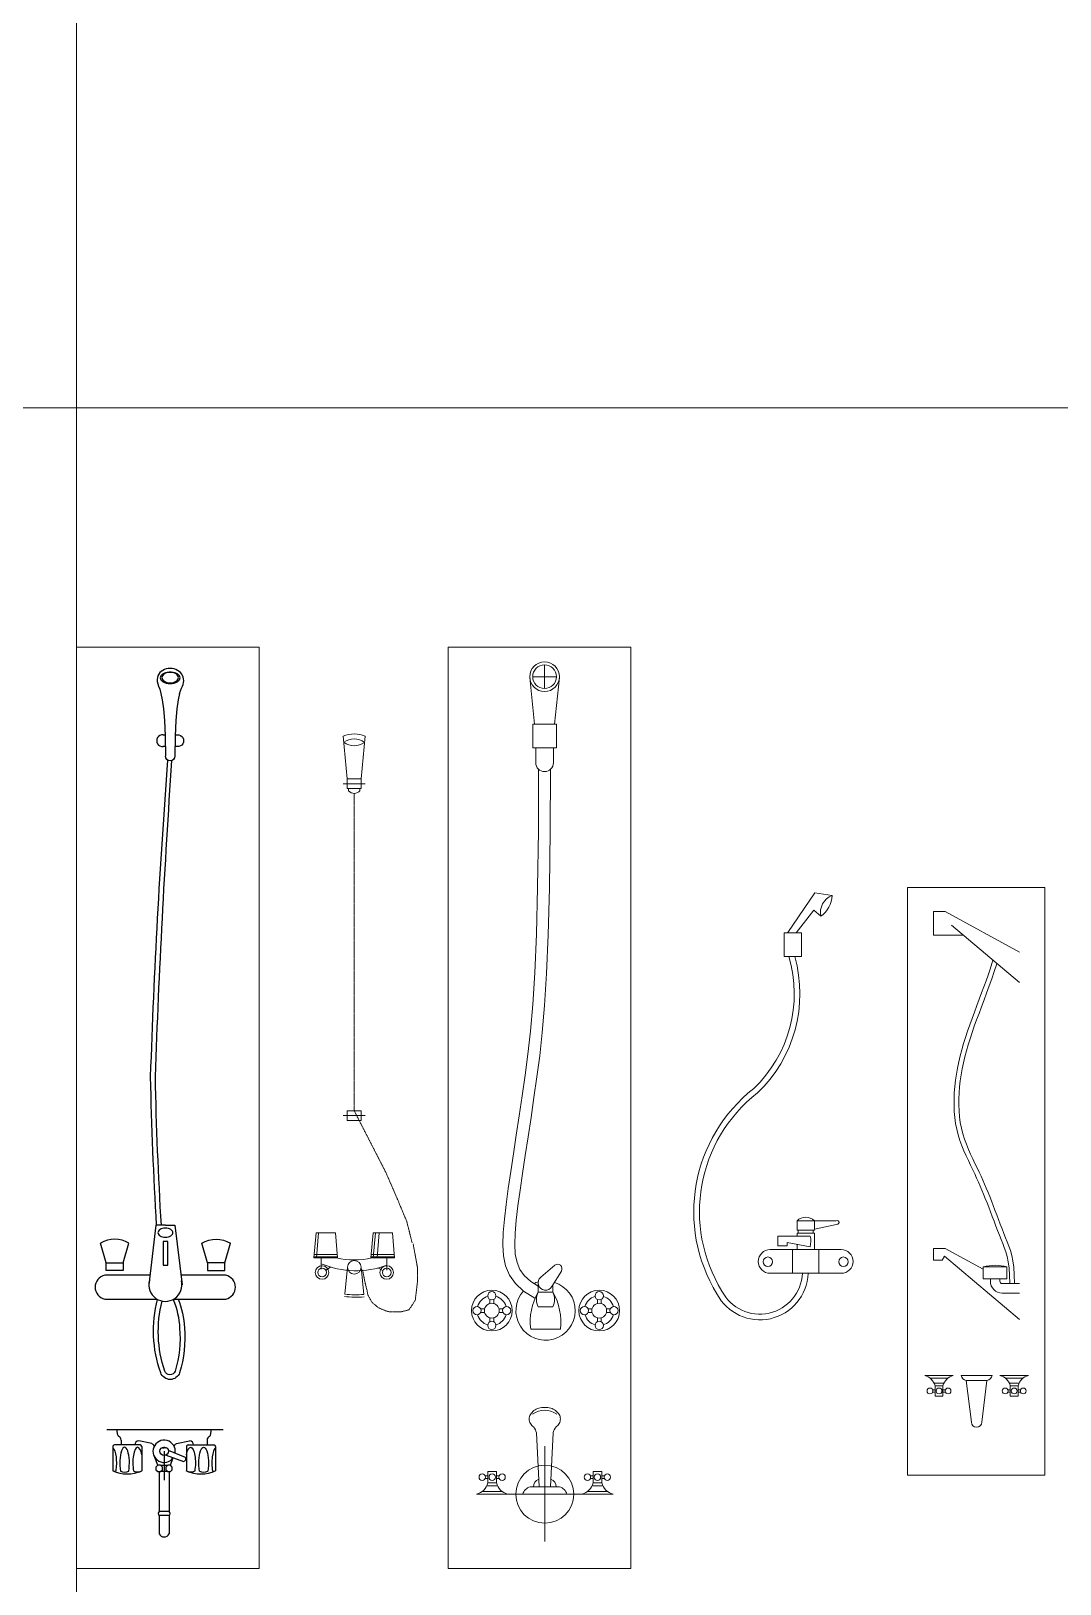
# Model space of a CAD drawing. Header units: inches. Extents: x 242965 to 445791, y 236206 to 423703.
# Drawn here: x 384075 to 386245, y 364608 to 367884 of the extents above; entities that cross this region are included whole.
import ezdxf

# ---------------------------------------------------------------- set-up
doc = ezdxf.new("R2010")
doc.units = ezdxf.units.IN
doc.header["$MEASUREMENT"] = 0
doc.linetypes.add('CENTER', pattern=[2, 1.25, -0.25, 0.25, -0.25])
for name, color, linetype, lineweight in [('2', 181, 'Continuous', 20), ('9', 251, 'Continuous', 13), ('e', 96, 'Continuous', 5)]:
    doc.layers.add(name, color=color, linetype=linetype, lineweight=lineweight)
doc.layers.add('aaaa', color=34, linetype='Continuous')

# ---------------------------------------------------------------- blocks, each defined once
blk = doc.blocks.new('md-voitam2')
for p, q in [((-181.2, 860.5), (-156.5, 860.5)), ((-181.2, 810.5), (-181.2, 860.5)), ((-156.5, 860.5), (0, 774.8)), ((0, 710.8), (-143.2, 831.7)), ((-118.1, 810.5), (-181.2, 810.5)), ((-181.2, 149.7), (-156.5, 149.7)), ((-181.2, 124.7), (-181.2, 149.7)), ((-158.1, 133.5), (-162.9, 124.7)), ((0, 0), (-158.1, 133.5)), ((-156.5, 149.7), (-76.1, 105.7)), ((-162.9, 124.7), (-181.2, 124.7)), ((-26.1, 110.5), (-76.1, 110.5)), ((-76.1, 85.5), (-76.1, 110.5)), ((-26.1, 110.5), (-26.1, 85.5)), ((-26.1, 85.5), (-76.1, 85.5)), ((-61.1, 80.5), (-61.1, 85.5)), ((-36.1, 75.5), (0, 75.5)), ((-36.1, 55.5), (0, 55.5))]:
    blk.add_line(p, q)
for points in [[(-20.3, 75.5), (-20.7, 93.3), (-21.8, 108.3), (-23.5, 121.2), (-25.8, 132.4), (-28.6, 142.2), (-31.7, 151.3), (-35, 159.9), (-38.6, 168.6), (-42.2, 177.7), (-45.9, 187.2), (-49.6, 196.9), (-53.4, 206.9), (-57.1, 216.9), (-60.9, 226.8), (-64.6, 236.6), (-68.2, 246), (-71.8, 255.1), (-75.4, 263.9), (-78.9, 272.5), (-82.5, 281), (-86.3, 289.4), (-90.1, 298), (-94.2, 306.7), (-98.4, 315.7), (-102.9, 325.1), (-107.6, 334.8), (-112.3, 344.9), (-116.9, 355.3), (-121.3, 366.2), (-125.3, 377.4), (-129, 389), (-132, 400.9), (-134.4, 413.2), (-136.1, 425.8), (-137.3, 438.7), (-137.8, 451.7), (-137.8, 464.8), (-137.3, 478), (-136.3, 491.2), (-134.8, 504.3), (-132.9, 517.2), (-130.6, 530.1), (-127.9, 542.9), (-124.8, 555.7), (-121.4, 568.6), (-117.7, 581.5), (-113.6, 594.5), (-109.2, 607.7), (-104.6, 621.1), (-99.7, 634.6), (-94.7, 648.2), (-89.6, 661.8), (-84.6, 675.2), (-79.6, 688.5), (-74.7, 701.4), (-70.1, 714.1), (-65.8, 726.3), (-61.7, 738.3), (-57.9, 750.3), (-55.7, 757.9)], [(-10.3, 75.5), (-10.7, 94), (-11.8, 109.8), (-13.7, 123.2), (-16, 134.8), (-18.9, 145), (-22.1, 154.3), (-25.5, 163.2), (-29.1, 172), (-32.8, 181.2), (-36.6, 190.8), (-40.3, 200.6), (-44.1, 210.6), (-47.8, 220.6), (-51.6, 230.6), (-55.3, 240.4), (-59, 249.8), (-62.6, 259), (-66.1, 267.8), (-69.7, 276.4), (-73.4, 284.9), (-77.1, 293.4), (-80.9, 301.9), (-85, 310.6), (-89.2, 319.6), (-93.6, 328.8), (-98.2, 338.4), (-102.8, 348.3), (-107.4, 358.6), (-111.7, 369.2), (-115.6, 380.1), (-119.2, 391.4), (-122.2, 403), (-124.5, 414.9), (-126.2, 427.2), (-127.3, 439.6), (-127.8, 452.2), (-127.8, 465), (-127.3, 477.7), (-126.3, 490.5), (-124.9, 503.3), (-123, 515.9), (-120.7, 528.4), (-118.1, 541), (-115.1, 553.5), (-111.7, 566.2), (-108, 578.9), (-104, 591.7), (-99.7, 604.8), (-95, 618.1), (-90.2, 631.6), (-85.1, 645.4), (-79.9, 659.5), (-74.5, 673.8), (-69.1, 688.3), (-63.7, 703.2), (-58.3, 718.2), (-53, 733.7), (-47.8, 750.2), (-47.6, 751)], [(-41.1, 85.5), (-41.1, 80.5)]]:
    blk.add_lwpolyline(points)
for centre, radius, start, end in [((-51.1, 25.7), 88.4, 73.5744, 106.4256), ((-36.1, 80.5), 25, 180, 270), ((-36.1, 80.5), 5, 180, 270)]:
    blk.add_arc(centre, radius, start, end)
blk = doc.blocks.new('md-voitam1')
for p, q in [((-42.4, 719.2), (14.2, 803)), ((14.2, 803), (51.1, 797.3)), ((-25.3, 718.3), (11.9, 766.2)), ((11.9, 766.2), (26.9, 753.5)), ((-14.2, 718.3), (-50.5, 718.3)), ((-50.5, 718.3), (-50.5, 668.4)), ((-14.2, 668.4), (-14.2, 718.3)), ((-50.5, 668.4), (-14.2, 668.4)), ((-23.3, 111.3), (59.2, 111.3)), ((-23.3, 91.2), (-23.3, 111.3)), ((13.3, 91.2), (13.3, 111.3)), ((13.3, 93.8), (62.7, 104)), ((-63.6, 58.7), (-63.6, 79)), ((-63.6, 79), (4.7, 79)), ((13.3, 91.2), (-23.3, 91.2)), ((13.3, 85.3), (-23.3, 85.3)), ((-23.3, 79), (-23.3, 85.3)), ((-20.6, 85.3), (-20.6, 91.2)), ((10.5, 85.3), (10.5, 91.2)), ((13.3, 50.5), (13.3, 85.3)), ((70, 50.5), (-80, 50.5)), ((-44.3, 58.7), (-63.6, 58.7)), ((-44.3, 65.4), (-44.3, 58.7)), ((4.2, 56.7), (-44.3, 65.4)), ((-33.2, 50.5), (-33.2, 0.5)), ((-23.3, 50.5), (-23.3, 61.9)), ((22.4, 50.5), (22.4, 0.5)), ((-80, 0.5), (70, 0.5))]:
    blk.add_line(p, q)
for points in [[(-40.6, 668.4, -0.281065), (-114.7, 390.1, 0.380918), (-192.2, -43, 0.766691), (0, 0)], [(-28.1, 668.4, -0.278305), (-106.9, 381, 0.381804), (-181.7, -37.1, 0.768455), (-12, 0.5)]]:
    blk.add_lwpolyline(points, format="xyb")
for centre in [(-84.7, 25), (74.6, 25)]:
    blk.add_circle(centre, 9.96)
for centre, radius, start, end in [((64.1, 761.6), 38.1, 110.574, 192.2628), ((-5.3, 799.5), 56.1, 305.0223, 357.8145), ((-5, 92.1), 26.6, 46.4414, 133.5586), ((61.3, 107.8), 4.07, 289.8245, 121.3292), ((-37.7, 68.8), 43.6, 343.8727, 13.5626), ((-80, 25.5), 25, 90, 270), ((70, 25.5), 25, 270, 90)]:
    blk.add_arc(centre, radius, start, end)
blk = doc.blocks.new('q\xadeweww')
at = {"layer": 'aaaa', "color": 0}
for p, q in [((-27, 1480.5), (-27.5, 1476.4)), ((-27.5, 1476.4), (-27.3, 1472)), ((-25.9, 1484.3), (-27, 1480.5)), ((-24.1, 1487.7), (-25.9, 1484.3)), ((-21.9, 1490.8), (-24.1, 1487.7)), ((-19.1, 1493.4), (-21.9, 1490.8)), ((-15.8, 1495.6), (-19.1, 1493.4)), ((-12.2, 1497.2), (-15.8, 1495.6)), ((-8.3, 1498.5), (-12.2, 1497.2)), ((-4.2, 1499.2), (-8.3, 1498.5)), ((0, 1499.4), (-4.2, 1499.2)), ((4.2, 1499.2), (0, 1499.4)), ((8.3, 1498.5), (4.2, 1499.2)), ((12.2, 1497.2), (8.3, 1498.5)), ((15.8, 1495.6), (12.2, 1497.2)), ((19.1, 1493.4), (15.8, 1495.6)), ((21.9, 1490.8), (19.1, 1493.4)), ((24.3, 1487.8), (21.9, 1490.8)), ((26.1, 1484.6), (24.3, 1487.8)), ((27.5, 1481.1), (26.1, 1484.6)), ((28.4, 1477.5), (27.5, 1481.1)), ((28.7, 1473.7), (28.4, 1477.5)), ((-27.3, 1472), (-26.2, 1467.4)), ((-26.2, 1467.4), (-24.5, 1462.3)), ((-24.5, 1462.3), (-22.1, 1455.8)), ((-22.1, 1455.8), (-19.5, 1446.5)), ((-19.5, 1446.5), (-16.7, 1433.2)), ((19.5, 1446.5), (16.7, 1433.2)), ((19.5, 1446.5), (24.2, 1457.7)), ((24.2, 1457.7), (26, 1462)), ((26, 1462), (27.4, 1466)), ((27.4, 1466), (28.3, 1469.9)), ((28.3, 1469.9), (28.7, 1473.7)), ((-16.7, 1433.2), (-14.2, 1414.6)), ((-14.2, 1414.6), (-12, 1389.5)), ((14.2, 1414.6), (12, 1389.5)), ((16.7, 1433.2), (14.2, 1414.6)), ((-12, 1389.5), (-10.5, 1356.6)), ((12, 1389.5), (10.5, 1356.6)), ((-10.5, 1356.6), (-10, 1314.7)), ((10.5, 1356.6), (10, 1314.7))]:
    blk.add_line(p, q, dxfattribs=at)
for points in [[(20.9, 1479.7, 0.158528), (19.5, 1483.9, 0.106467), (14.8, 1488.1, 0.071625), (8.4, 1490.6, 0.057974), (0, 1491.6, 0.057974), (-8.4, 1490.6, 0.071625), (-14.8, 1488.1, 0.106467), (-19.5, 1483.9, 0.158528), (-20.9, 1479.7, 0.158528), (-19.5, 1475.6, 0.106467), (-14.8, 1471.3, 0.071625), (-8.4, 1468.8, 0.057974), (0, 1467.8, 0.057974), (8.4, 1468.8, 0.071625), (14.8, 1471.3, 0.106467), (19.5, 1475.6, 0.158528)], [(17.4, 1480.3, 0.14582), (16.2, 1484.2, 0.107165), (12.3, 1488.1, 0.077156), (6.9, 1490.4, 0.064227), (0, 1491.3, 0.064227), (-6.9, 1490.4, 0.077156), (-12.3, 1488.1, 0.107165), (-16.2, 1484.2, 0.14582), (-17.4, 1480.3, 0.14582), (-16.2, 1476.4, 0.107165), (-12.3, 1472.5, 0.077156), (-6.9, 1470.2, 0.064227), (0, 1469.3, 0.064227), (6.9, 1470.2, 0.077156), (12.3, 1472.5, 0.107165), (16.2, 1476.4, 0.14582)], [(5.7, 309.7, 0.151716), (4.6, 313, 0.10697), (1.1, 316.4, 0.074561), (-3.7, 318.4, 0.06122), (-10, 319.2, 0.06122), (-16.3, 318.4, 0.074561), (-21.1, 316.4, 0.10697), (-24.6, 313, 0.151716), (-25.7, 309.7, 0.151716), (-24.6, 306.4, 0.10697), (-21.1, 303, 0.074561), (-16.3, 301, 0.06122), (-10, 300.3, 0.06122), (-3.7, 301, 0.074561), (1.1, 303, 0.10697), (4.6, 306.4, 0.151716)]]:
    blk.add_lwpolyline(points, format="xyb", close=True, dxfattribs=at)
for points in [[(-15, 1359.7, 1.070605), (-15, 1334.7, 1.2)], [(-15, 1359.7), (-10.7, 1359.7, -1)], [(10.7, 1359.7), (15, 1359.7, -1.060398), (15, 1334.7)], [(10, 1314.7, -1), (-10, 1314.7)], [(-5.4, 1306.3, 0.010472), (-41.9, 638.5, 0.01008), (-29.2, 325.2, 0.025341)], [(3.1, 1305.2, 0.008284), (-31.9, 638.5, 0.010096), (-19.2, 325.2, 0.020337)], [(-87, 287.7, 0.266667), (-147, 287.7, 7.140055)], [(67, 287.7, -0.266667), (127, 287.7, -7.140055)], [(-137.8, 219.7, 0.819804), (-137.8, 169.7), (-28, 169.7, 0.819804)], [(-43, 219.7), (-137.8, 219.7, 0.819804)], [(-43.9, 208.2, 1.282702), (23.9, 208.2, 0.758624)], [(8, 169.7), (117.2, 169.7, 0.819804), (117.2, 219.7), (23, 219.7, 0.819804)], [(16.8, 169.7, -0.078364), (30, 109.2, -0.094231), (20, 14.2, -0.709935), (-20, 14.2, -0.150676), (-26.5, 168.8)], [(6.4, 168.8, -0.082419), (20, 108.5, -0.094104), (10.5, 17.3, -0.672266), (-11.6, 17.5, -0.143036), (-17, 165.4, -0.156101)]]:
    blk.add_lwpolyline(points, format="xyb", dxfattribs=at)
for points in [[(-10.2, 1334.7), (-15, 1334.7)], [(15, 1334.7), (10.2, 1334.7)], [(-10, 325.2), (-30, 325.2), (-45, 199.4)], [(-10, 325.2), (10, 325.2), (25, 199.4)], [(-135, 245.7), (-147, 287.7)], [(-99, 245.7), (-87, 287.7)], [(79, 245.7), (67, 287.7)], [(115, 245.7), (127, 287.7)], [(-135, 229.7), (-135, 245.7), (-99, 245.7), (-99, 229.7)], [(-99, 229.7), (-135, 229.7)], [(115, 229.7), (115, 245.7), (79, 245.7), (79, 229.7)], [(79, 229.7), (115, 229.7)]]:
    blk.add_lwpolyline(points, dxfattribs=at)
blk.add_lwpolyline([(-5, 291.1), (-15, 291.1), (-15, 240.9), (-5, 240.9)], close=True, dxfattribs=at)
blk = doc.blocks.new('mb-voitam5')
at = {"color": 0, "linetype": 'Continuous'}
for p, q in [((-122.7, 0), (122.7, 0)), ((-99.7, -12.2), (-102, 0)), ((95.6, -12.2), (98, 0)), ((-92.6, -22.6), (-92.6, -32.9)), ((-28.2, -29.9), (-55.5, -24)), ((24.2, -29.9), (51.5, -24)), ((88.6, -22.6), (88.6, -32.9)), ((-110.5, -36.4), (-110.5, -87.8)), ((-52.6, -32.9), (-107, -32.9)), ((-49.1, -36.4), (-49.1, -87.8)), ((-15.3, -75.3), (-21.4, -59.6)), ((-2, -46.3), (-2, -107)), ((2.4, -54.1), (39.1, -67.6)), ((6.6, -43.6), (42.4, -58.9)), ((11.3, -75.3), (17.4, -59.6)), ((45, -36.4), (45, -87.8)), ((48.6, -32.9), (103, -32.9)), ((106.5, -36.4), (106.5, -87.8)), ((-15.3, -75.3), (-19.3, -79.4)), ((-19.3, -79.4), (-19.3, -85.1)), ((-19.3, -85.1), (-15.3, -89.1)), ((-9.6, -75.3), (-15.3, -75.3)), ((-15.3, -89.1), (-9.6, -89.1)), ((-12.5, -89.1), (-12.5, -173.3)), ((-9.6, -75.3), (5.6, -75.3)), ((-5.6, -79.4), (-9.6, -75.3)), ((-9.6, -89.1), (-5.6, -85.1)), ((5.6, -89.1), (-9.6, -89.1)), ((-5.6, -85.1), (-5.6, -79.4)), ((5.6, -75.3), (1.6, -79.4)), ((1.6, -79.4), (1.6, -85.1)), ((1.6, -85.1), (5.6, -89.1)), ((11.3, -75.3), (5.6, -75.3)), ((5.6, -89.1), (11.3, -89.1)), ((8.4, -89.1), (8.4, -173.3)), ((15.3, -79.4), (11.3, -75.3)), ((11.3, -89.1), (15.3, -85.1)), ((15.3, -85.1), (15.3, -79.4)), ((8.4, -173.3), (-12.5, -173.3)), ((8.4, -181.9), (-12.5, -181.9)), ((-12.5, -181.9), (-12.5, -220.4)), ((8.4, -181.9), (8.4, -220.4))]:
    blk.add_line(p, q, dxfattribs=at)
blk.add_circle((-2, -46.3), 8.98, dxfattribs=at)
for centre, radius, start, end in [((-96.2, -11.6), 3.51, 190.9342, 244.0927), ((-101.8, -23), 9.19, 2.5704, 64.0927), ((-55, -33), 9.02, 93.3689, 179.6356), ((-36.9, -44.4), 16.9, 33.136, 59.1863), ((-2, -46.3), 23.5, 351.179, 325.5025), ((32.9, -44.4), 16.9, 120.8137, 146.864), ((51, -33), 9.02, 0.3644, 86.6311), ((97.8, -23), 9.19, 115.9073, 177.4296), ((92.2, -11.6), 3.51, 295.9073, 349.0658), ((-107, -36.4), 3.51, 90, 180), ((-52.6, -36.4), 3.51, 0, 90), ((38.7, -62.5), 5.13, 274.9908, 44.6088), ((48.6, -36.4), 3.51, 90, 180), ((103, -36.4), 3.51, 0, 90), ((-107.4, -78.5), 9.79, 251.3249, 288.6751), ((-79.8, -16), 78.1, 246.834, 293.166), ((-85.4, -73), 17.2, 239.5437, 300.4563), ((-57.8, -69.9), 19.9, 244.1068, 295.8932), ((75.8, -16), 78.1, 246.834, 293.166), ((53.8, -69.9), 19.9, 244.1068, 295.8932), ((81.3, -73), 17.2, 239.5437, 300.4563), ((103.4, -78.5), 9.79, 251.3249, 288.6751), ((-9.2, -177.6), 5.39, 127.2582, 232.7418), ((5.2, -177.6), 5.39, 307.2582, 52.7418), ((-2, -215.1), 11.7, 206.8707, 333.1293)]:
    blk.add_arc(centre, radius, start, end, dxfattribs=at)
at = {"color": 0, "linetype": 'Continuous', "extrusion": (0, 0, -1)}
for centre, start_param, end_param in [((-112.9, -70.7), 0.240539, 2.117435), ((53.8, -70.7), 5.256148, 8.40062), ((81.3, -70.7), 4.16575, 8.40062), ((53.8, -70.7), 10.448935, 10.451815)]:
    blk.add_ellipse(centre, major_axis=(0, 33), ratio=0.308277, start_param=start_param, end_param=end_param, dxfattribs=at)
at = {"color": 0, "linetype": 'Continuous'}
for centre, start_param, end_param in [((-85.4, -70.7), 4.16575, 8.40062), ((-57.8, -70.7), 5.256148, 8.40062), ((108.9, -70.7), 0.240539, 2.117435), ((-57.8, -70.7), 10.448935, 10.451815)]:
    blk.add_ellipse(centre, major_axis=(0, 33), ratio=0.308277, start_param=start_param, end_param=end_param, dxfattribs=at)
at = {"linetype": 'Continuous'}
blk.add_open_spline([(1.3, -38.7), (0.6, -39.2), (-0.6, -40.2), (0.7, -36.8), (-0.7, -40), (0.1, -36.9), (-2.1, -40.4), (-0.8, -37.3), (-0.3, -39.7), (-3.2, -39.5), (-1.7, -37.9), (-0.4, -38.5), (-3.7, -39.1), (-1.6, -37.7), (-2.9, -39.1), (-2.7, -37.3), (-3.6, -40.5), (-4.5, -36.9), (-1.9, -39.9), (-4.4, -39.4), (-5.6, -39.6)], degree=3, knots=[0, 0, 0, 0, 568.134721, 1123.169269, 1616.378313, 2016.53444, 2635.629623, 3118.672723, 3514.287506, 4143.124786, 4716.379127, 4837.224026, 5505.115343, 5774.448331, 6099.929439, 6319.034324, 6852.912874, 7381.452338, 7952.504332, 8849.986212, 8849.986212, 8849.986212, 8849.986212], dxfattribs=at)
blk = doc.blocks.new('mb-voitam6')
for p, q in [((-12, 15.6), (-17.7, 129.5)), ((0, 101.6), (0, -99.7)), ((17.7, 129.5), (12, 15.6)), ((-120, 39), (-126, 39)), ((-120, 33), (-126, 33)), ((-120, 24), (-120, 48)), ((-120, 48), (-102, 48)), ((-102, 48), (-102, 24)), ((-102, 39), (-96, 39)), ((-102, 33), (-96, 33)), ((102, 39), (96, 39)), ((102, 33), (96, 33)), ((102, 24), (102, 48)), ((102, 48), (120, 48)), ((120, 48), (120, 24)), ((120, 39), (126, 39)), ((120, 33), (126, 33)), ((-144, 0), (-78, 0)), ((-132.2, 6), (-89.8, 6)), ((-99.5, 18), (-122.3, 18)), ((-102, 24), (-120, 24)), ((82.7, 0), (-82.7, 0)), ((-46.8, 0), (46.8, 0)), ((-31.2, 15.6), (31.2, 15.6)), ((78, 0), (144, 0)), ((89.8, 6), (132.2, 6)), ((122.5, 18), (99.7, 18)), ((120, 24), (102, 24))]:
    blk.add_line(p, q)
for centre, radius in [((-132, 36), 6.71), ((-111, 36), 6.71), ((-90, 36), 6.71), ((0, 0), 61.1), ((90, 36), 6.71), ((111, 36), 6.71), ((132, 36), 6.71)]:
    blk.add_circle(centre, radius)
for centre, radius, start, end in [((-14, 158.8), 18.8, 150.152, 180), ((-7.3, 154.9), 26.5, 125.8238, 150.152), ((-0.3, 133.4), 43.6, 54.4734, 125.5266), ((-2.9, 148.9), 34, 106.6468, 125.8238), ((0, 139.3), 44, 90, 106.6468), ((0, 139.3), 44, 73.3532, 90), ((2.9, 148.9), 34, 54.1762, 73.3532), ((7.3, 154.9), 26.5, 29.848, 54.1762), ((14, 158.8), 18.8, 0, 29.848), ((-14, 158.8), 18.8, 180, 209.848), ((-7.3, 162.6), 26.5, 209.848, 231.5659), ((-41.8, 125.4), 24.4, 9.6247, 42.4678), ((41.8, 125.4), 24.4, 137.5322, 170.3753), ((7.3, 162.6), 26.5, 308.4341, 330.152), ((14, 158.8), 18.8, 330.152, 0), ((-153, 33), 34.2, 285.2551, 344.7449), ((-69, 33), 34.2, 195.2551, 254.7449), ((-24.8, -6.4), 22.9, 106.1502, 163.8498), ((-7.6, 16.1), 16.5, 108.5395, 181.7649), ((7.6, 16.1), 16.5, 358.2351, 71.4605), ((24.8, -6.4), 22.9, 16.1502, 73.8498), ((69, 33), 34.2, 285.2551, 344.7449), ((153, 33), 34.2, 195.2551, 254.7449)]:
    blk.add_arc(centre, radius, start, end)
blk = doc.blocks.new('mb-voitam3')
for p, q in [((-49.2, 0), (-109.4, 0)), ((32.8, 0), (-32.8, 0)), ((109.4, 0), (49.2, 0)), ((-60, -5.5), (-98.6, -5.5)), ((-87.5, -30.1), (-93, -30.1)), ((-89.8, -16.4), (-69, -16.4)), ((-87.5, -43.8), (-87.5, -21.9)), ((-87.5, -21.9), (-71.1, -21.9)), ((-71.1, -21.9), (-71.1, -43.8)), ((-71.1, -30.1), (-65.6, -30.1)), ((21.9, -10.9), (-21.9, -10.9)), ((-21.9, -10.9), (-10.9, -98.4)), ((10.9, -98.4), (21.9, -10.9)), ((98.6, -5.5), (60, -5.5)), ((71.1, -30.1), (65.6, -30.1)), ((68.8, -16.4), (89.6, -16.4)), ((71.1, -43.8), (71.1, -21.9)), ((71.1, -21.9), (87.5, -21.9)), ((87.5, -21.9), (87.5, -43.8)), ((87.5, -30.1), (93, -30.1)), ((-87.5, -35.5), (-93, -35.5)), ((-71.1, -43.8), (-87.5, -43.8)), ((-71.1, -35.5), (-65.6, -35.5)), ((71.1, -35.5), (65.6, -35.5)), ((87.5, -43.8), (71.1, -43.8)), ((87.5, -35.5), (93, -35.5))]:
    blk.add_line(p, q)
for centre in [(-98.4, -32.8), (-79.3, -32.8), (-60.2, -32.8), (60.2, -32.8), (79.3, -32.8), (98.4, -32.8)]:
    blk.add_circle(centre, 6.11)
for centre, radius, start, end in [((-117.6, -30.1), 31.2, 15.2551, 74.7449), ((-41, -30.1), 31.2, 105.2551, 164.7449), ((-17.4, 4.5), 16, 196.1502, 253.8498), ((17.4, 4.5), 16, 286.1502, 343.8498), ((41, -30.1), 31.2, 15.2551, 74.7449), ((117.6, -30.1), 31.2, 105.2551, 164.7449), ((0, -98.4), 10.9, 180, 0)]:
    blk.add_arc(centre, radius, start, end)

msp = doc.modelspace()

# ---------------------------------------------------------------- linework, layer by layer
at = {"layer": '2'}
for points in [[(384170.835, 366583.894), (384556.168, 366583.894), (384556.168, 364640.893), (384170.835, 364640.893)], [(384954.92, 366583.894), (385340.253, 366583.894), (385340.253, 364640.893), (384954.92, 364640.893)], [(385923.905, 366077.298), (386213.745, 366077.298), (386213.745, 364837.809), (385923.905, 364837.809)]]:
    msp.add_lwpolyline(points, close=True, dxfattribs=at)
at = {"layer": '9'}
for p, q in [((385133.302, 366521.9), (385183.302, 366521.9)), ((385158.302, 366546.9), (385158.302, 366496.9)), ((385137.052, 366421.9), (385127.114, 366519.931)), ((385179.552, 366421.9), (385189.49, 366519.931)), ((385183.302, 366421.9), (385133.302, 366421.9)), ((385133.302, 366371.9), (385133.302, 366421.9)), ((385183.302, 366371.9), (385183.302, 366421.9)), ((385183.302, 366371.9), (385133.302, 366371.9)), ((385139.552, 366340.537), (385139.552, 366371.9)), ((385177.052, 366340.537), (385177.052, 366371.9)), ((385150.202, 365255.672), (385179.601, 365280.516)), ((385173.63, 365235.607), (385193.658, 365268.477)), ((385144.662, 365243.737), (385144.662, 365224.026)), ((385144.662, 365224.026), (385175.912, 365224.026)), ((385175.912, 365239.352), (385175.912, 365224.026)), ((385031.943, 365188.87), (385023.568, 365188.87)), ((385032.04, 365181.057), (385023.568, 365181.057)), ((385043.099, 365199.929), (385043.099, 365208.401)), ((385050.912, 365200.026), (385050.912, 365208.401)), ((385061.97, 365188.87), (385070.443, 365188.87)), ((385062.068, 365181.057), (385070.443, 365181.057)), ((385175.912, 365192.776), (385144.662, 365192.776)), ((385258.505, 365188.87), (385250.13, 365188.87)), ((385258.603, 365181.057), (385250.13, 365181.057)), ((385269.662, 365199.929), (385269.662, 365208.401)), ((385277.474, 365200.026), (385277.474, 365208.401)), ((385288.533, 365188.87), (385297.005, 365188.87)), ((385288.63, 365181.057), (385297.005, 365181.057)), ((385043.099, 365169.904), (385043.099, 365161.526)), ((385050.912, 365170.001), (385050.912, 365161.526)), ((385129.037, 365145.901), (385191.537, 365145.901)), ((385269.662, 365169.904), (385269.662, 365161.526)), ((385277.474, 365170.001), (385277.474, 365161.526))]:
    msp.add_line(p, q, dxfattribs=at)
at = {"layer": '9', "linetype": 'Continuous'}
for p, q in [((384733.771, 366396.219), (384741.732, 366306.219)), ((384779.944, 366396.219), (384771.732, 366306.219)), ((384733.771, 366296.219), (384779.944, 366296.219)), ((384744.857, 366281.143), (384744.857, 366286.219)), ((384768.857, 366281.425), (384768.857, 366286.219)), ((384733.771, 365596.219), (384779.944, 365596.219)), ((384676.274, 365349.219), (384671.857, 365296.219)), ((384717.295, 365349.219), (384676.274, 365349.219)), ((384681.437, 365349.219), (384677.021, 365296.219)), ((384717.295, 365349.219), (384721.711, 365296.219)), ((384796.42, 365349.219), (384792.003, 365296.219)), ((384796.42, 365349.219), (384837.441, 365349.219)), ((384801.437, 365349.219), (384797.021, 365296.219)), ((384809.465, 365349.219), (384805.048, 365296.219)), ((384837.441, 365349.219), (384841.857, 365296.219)), ((384671.784, 365303.219), (384721.784, 365303.219)), ((384671.784, 365298.219), (384721.784, 365298.219)), ((384671.784, 365296.219), (384721.784, 365296.219)), ((384686.819, 365272.61), (384686.819, 365296.219)), ((384706.857, 365276.686), (384696.815, 365270.327)), ((384841.93, 365303.219), (384791.93, 365303.219)), ((384841.93, 365298.219), (384791.93, 365298.219)), ((384841.93, 365296.219), (384791.93, 365296.219)), ((384825.757, 365270.231), (384825.757, 365296.219)), ((384742.576, 365276.353), (384736.857, 365219.665)), ((384742.576, 365269.549), (384742.576, 365269.549)), ((384771.138, 365276.239), (384776.857, 365219.159)), ((384806.857, 365275.031), (384817.128, 365269.662))]:
    msp.add_line(p, q, dxfattribs=at)
at = {"layer": '9', "linetype": 'CENTER'}
for p, q in [((384756.857, 366275.896), (384756.857, 365606.219)), ((384756.857, 365606.219), (384823.388, 365476.538)), ((384823.388, 365476.538), (384845.557, 365425.631)), ((384845.557, 365425.631), (384867.727, 365372.51)), ((384867.727, 365372.51), (384878.812, 365328.243))]:
    msp.add_line(p, q, dxfattribs=at)
at = {"layer": '9'}
for points in [[(385145.747, 366326.611), (385145.234, 366196.798), (385143.602, 366077.272), (385141.011, 365978.614), (385137.566, 365897.476), (385133.373, 365830.511), (385128.537, 365774.374), (385123.163, 365725.717), (385117.357, 365681.193), (385111.236, 365638.054), (385104.958, 365595.94), (385098.694, 365555.089), (385092.614, 365515.74), (385086.889, 365478.13), (385081.689, 365442.498), (385077.185, 365409.082), (385073.546, 365378.12), (385071.022, 365349.781), (385070.182, 365323.952), (385071.673, 365300.453), (385076.142, 365279.103), (385084.238, 365259.72), (385096.607, 365242.123), (385113.896, 365226.131), (385137.81, 365210.891)], [(385170.746, 366326.513), (385170.232, 366196.457), (385168.594, 366076.616), (385165.989, 365977.553), (385162.517, 365895.913), (385158.281, 365828.365), (385153.386, 365771.629), (385147.953, 365722.484), (385142.109, 365677.681), (385135.962, 365634.368), (385129.669, 365592.151), (385123.401, 365551.272), (385117.325, 365511.95), (385111.616, 365474.444), (385106.447, 365439.023), (385101.989, 365405.953), (385098.416, 365375.552), (385095.986, 365348.264), (385095.208, 365324.338), (385096.509, 365303.823), (385100.126, 365286.548), (385106.257, 365271.868), (385115.532, 365258.672), (385129.225, 365246.008), (385144.662, 365236.169)]]:
    msp.add_lwpolyline(points, dxfattribs=at)
at = {"layer": '9', "linetype": 'Continuous'}
for points in [[(384741.732, 366286.219), (384771.732, 366286.219), (384771.732, 366306.219), (384741.732, 366306.219)], [(384741.732, 365586.219), (384771.732, 365586.219), (384771.732, 365606.219), (384741.732, 365606.219)]]:
    msp.add_lwpolyline(points, close=True, dxfattribs=at)
at = {"layer": '9', "linetype": 'CENTER'}
msp.add_lwpolyline([(384881.029, 365326.03), (384889.897, 365277.336), (384889.897, 365244.136), (384885.463, 365206.509), (384872.161, 365186.589), (384854.425, 365182.162), (384832.256, 365182.162), (384823.388, 365184.376), (384807.869, 365191.016), (384794.567, 365202.082), (384785.698, 365217.576), (384783.482, 365228.643), (384779.048, 365246.349), (384774.614, 365270.696)], dxfattribs=at)
at = {"layer": '9'}
for centre, radius in [((385158.302, 366521.9), 31.25), ((385158.302, 366521.9), 25), ((385047.005, 365184.964), 42.969), ((385047.005, 365216.214), 8.735), ((385273.568, 365184.964), 42.969), ((385273.568, 365216.214), 8.735), ((385015.755, 365184.964), 8.735), ((385047.005, 365184.964), 15.625), ((385078.255, 365184.964), 8.735), ((385242.318, 365184.964), 8.735), ((385273.568, 365184.964), 15.625), ((385304.818, 365184.964), 8.735), ((385047.005, 365153.714), 8.735), ((385273.568, 365153.714), 8.735)]:
    msp.add_circle(centre, radius, dxfattribs=at)
at = {"layer": '9', "linetype": 'Continuous'}
for centre, radius in [((384688.973, 365265.362), 14.282), ((384756.857, 365276.353), 14.282), ((384825.353, 365265.362), 14.282), ((384688.973, 365265.362), 9.282), ((384825.353, 365265.362), 9.282)]:
    msp.add_circle(centre, radius, dxfattribs=at)
for centre, radius, start, end in [((384756.857, 366345.586), 55.648, 65.488964, 114.511036), ((384756.815, 366355.33), 35.648, 52.18785, 127.727191), ((384756.857, 366411.688), 35.648, 232.18785, 307.727191), ((384756.732, 366291.955), 16.059, 222.318209, 319.029261), ((384759.863, 365457.482), 188.406, 247.188912, 290.47186), ((384756.608, 365450.155), 158.406, 256.356322, 283.643678), ((384759.863, 365376.591), 163.406, 261.64935, 276.158786), ((384759.863, 365376.591), 158.406, 261.64935, 276.158786)]:
    msp.add_arc(centre, radius, start, end, dxfattribs=at)
at = {"layer": '9'}
for centre, radius, start, end in [((385158.302, 366340.537), 18.75, 180, 0), ((385185.652, 365273.355), 9.375, 328.64513, 130.199308), ((385160.287, 365184.964), 62.5, 138.404643, 72.491297), ((385160.287, 365184.964), 62.5, 104.382423, 113.672821), ((385160.287, 365243.737), 15.625, 130.199308, 328.64513), ((385047.005, 365184.964), 31.25, 105.2407, 164.2093), ((385047.005, 365184.964), 31.25, 16.44125, 74.07887), ((385254.037, 365161.526), 125.973, 150.2551, 187.125), ((385180.327, 365208.401), 38.938, 156.3417, 203.6583), ((385066.537, 365161.526), 125.973, 352.875, 29.74488), ((385140.246, 365208.401), 38.938, 336.3417, 23.65835), ((385273.568, 365184.964), 31.25, 106.12, 164.0884), ((385273.568, 365184.964), 31.25, 16.23422, 73.90469), ((385047.005, 365184.964), 31.25, 196.2342, 253.9047), ((385047.005, 365184.964), 31.25, 286.12, 344.0884), ((385273.568, 365184.964), 31.25, 196.4413, 254.0789), ((385273.568, 365184.964), 31.25, 285.2407, 344.2093)]:
    msp.add_arc(centre, radius, start, end, dxfattribs=at)
at = {"layer": 'e', "linetype": 'Continuous'}
msp.add_line((384170.835, 336420.808), (384170.835, 372060.808), dxfattribs=at)
at = {"layer": 'e'}
msp.add_line((291368.494, 367089.286), (443316.424, 367089.285), dxfattribs=at)

# ---------------------------------------------------------------- block references
at = {"layer": '9'}
for name, p in [('md-voitam1', (385714.122, 365263.11)), ('md-voitam2', (386159.751, 365166.484)), ('mb-voitam3', (386069.594, 365048.23)), ('mb-voitam6', (385158.768, 364797.661))]:
    msp.add_blockref(name, p, dxfattribs=at)
at = {"layer": 'aaaa'}
for name, p in [('q\xadeweww', (384368.543, 365039.706)), ('mb-voitam5', (384357.779, 364934.5))]:
    msp.add_blockref(name, p, dxfattribs=at)

doc.saveas('drawing.dxf')
